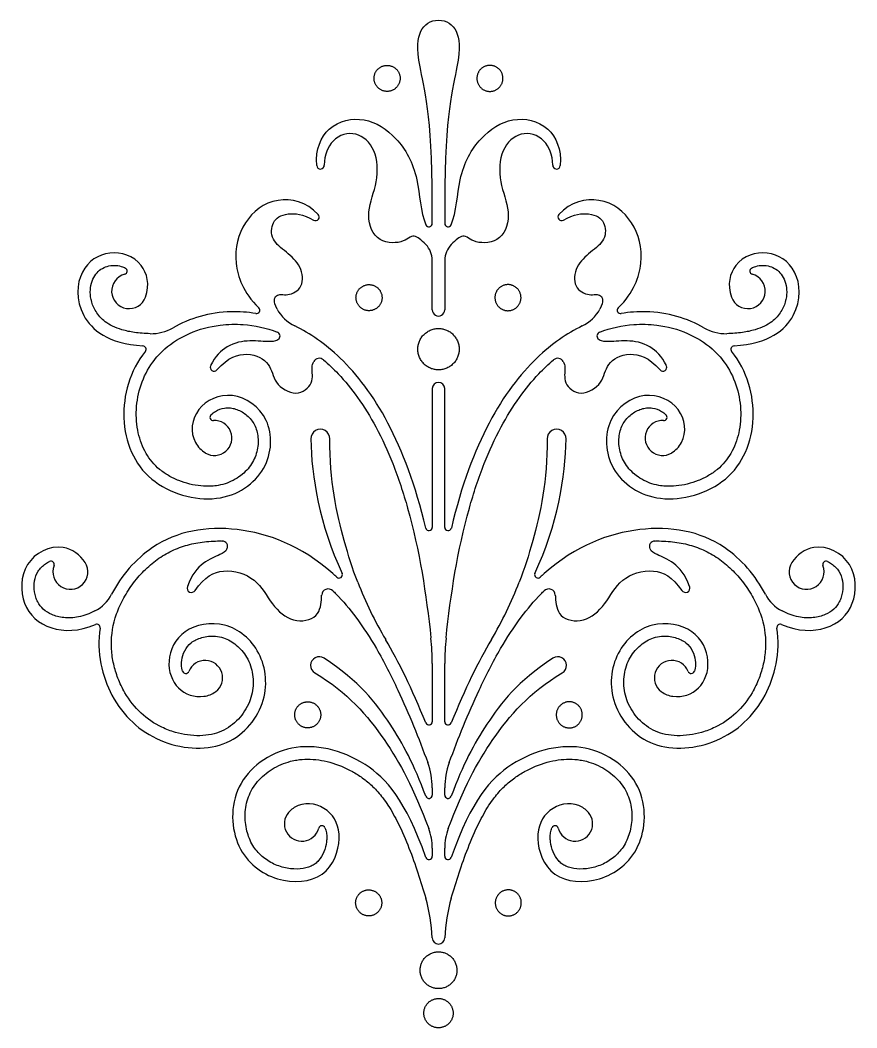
# Model space of a CAD drawing. Extents: x -103 to 101, y -110 to 99.
# Drawn here: x -59.56 to -43.5, y -46.09 to -26.75 of the extents above; entities that cross this region are included whole.
import ezdxf

# ---------------------------------------------------------------- set-up
doc = ezdxf.new("R2010")
doc.units = 0
doc.header["$MEASUREMENT"] = 0
doc.layers.add('LAYER_03', color=5, linetype='CONTINUOUS')

msp = doc.modelspace()

# ---------------------------------------------------------------- linework, layer by layer
at = {"layer": 'LAYER_03'}
for p, q in [((-51.645, -30.655), (-51.645, -30.222)), ((-51.405, -30.222), (-51.405, -30.655)), ((-51.645, -32.311), (-51.645, -31.362)), ((-51.405, -31.362), (-51.405, -32.311)), ((-51.645, -33.824), (-51.645, -36.486)), ((-51.405, -36.486), (-51.405, -33.824)), ((-51.645, -39.099), (-51.645, -40.215)), ((-51.405, -40.215), (-51.405, -39.099)), ((-51.645, -41.485), (-51.645, -41.623)), ((-51.405, -41.623), (-51.405, -41.485)), ((-51.645, -42.641), (-51.645, -42.797)), ((-51.405, -42.797), (-51.405, -42.641))]:
    msp.add_line(p, q, dxfattribs=at)
for centre, radius, start, end in [((-53.79, -29.537), 0.0732, 184.6713, 360), ((-49.26, -29.537), 0.0732, 180, 355.3287), ((-53.886, -30.53), 0.0706, 239.5151, 42.5781), ((-49.164, -30.53), 0.0706, 137.4219, 300.4849), ((-51.709, -30.655), 0.0639, 203.2087, 0), ((-51.342, -30.655), 0.0639, 180, 336.7913), ((-52.076, -31.362), 0.431, 0, 44.2832), ((-50.974, -31.362), 0.431, 135.7168, 180), ((-57.564, -31.569), 0.0639, 284.5167, 60.9678), ((-45.487, -31.569), 0.0639, 119.0322, 255.4833), ((-57.464, -31.955), 0.335, 104.5167, 339.9988), ((-45.587, -31.955), 0.335, 200.0012, 75.4833), ((-55.02, -32.32), 0.0639, 260.6789, 45.0005), ((-48.03, -32.32), 0.0639, 134.9995, 279.3211), ((-53.95, -31.933), 0.766, 208.3545, 244.1667), ((-51.525, -32.311), 0.12, 179.9999, 0.0001), ((-49.101, -31.933), 0.766, 295.8333, 331.6455), ((-57.041, -31.935), 0.835, 268.7039, 300.2037), ((-46.01, -31.935), 0.835, 239.7963, 271.2961), ((-54.648, -32.815), 0.0807, 319.9312, 69.7431), ((-48.403, -32.815), 0.0807, 110.2569, 220.0688), ((-57.202, -33.068), 0.0639, 321.1723, 86.2257), ((-45.849, -33.068), 0.0639, 93.7743, 218.8277), ((-53.813, -33.365), 0.123, 49.4309, 149.8759), ((-49.237, -33.365), 0.123, 30.1241, 130.5691), ((-55.833, -33.415), 0.0732, 154.6632, 318.759), ((-47.218, -33.415), 0.0732, 221.241, 25.3368), ((-51.525, -33.824), 0.12, 360, 180), ((-55.848, -34.372), 0.0639, 133.8377, 273.0395), ((-47.203, -34.372), 0.0639, 266.9605, 46.1623), ((-55.826, -34.771), 0.335, 239.4543, 93.0395), ((-53.793, -34.787), 0.183, 359.0836, 180.8773), ((-49.258, -34.787), 0.183, 359.1227, 180.9164), ((-47.224, -34.771), 0.335, 86.9605, 300.5457), ((-51.709, -36.486), 0.0639, 193.342, 0), ((-51.342, -36.486), 0.0639, 180, 346.658), ((-55.678, -36.852), 0.104, 333.5626, 88.5601), ((-47.373, -36.852), 0.104, 91.4399, 206.4374), ((-58.964, -37.198), 0.0639, 339.173, 114.1366), ((-58.591, -37.34), 0.335, 159.173, 31.9693), ((-44.46, -37.34), 0.335, 148.0307, 20.827), ((-44.087, -37.198), 0.0639, 65.8634, 200.827), ((-53.434, -37.396), 0.0639, 227.2163, 24.8588), ((-49.616, -37.396), 0.0639, 155.1412, 312.7837), ((-56.266, -37.651), 0.0844, 161.1002, 326.2081), ((-53.641, -37.794), 0.127, 45.4581, 176.3162), ((-46.222, -34.895), 7.344, 201.0926, 210.6643), ((-56.828, -34.895), 7.344, 329.3357, 338.9074), ((-49.41, -37.794), 0.127, 3.6838, 134.5419), ((-46.784, -37.651), 0.0844, 213.7919, 18.8998), ((-58.471, -37.42), 0.757, 297.7237, 332.4922), ((-44.579, -37.42), 0.757, 207.5078, 242.2763), ((-58.083, -38.409), 0.0639, 351.097, 113.6478), ((-44.968, -38.409), 0.0639, 66.3522, 188.903), ((-56.286, -39.099), 4.64, 360, 6.06), ((-46.765, -39.099), 4.64, 173.94, 180), ((-56.005, -39.373), 0.335, 307.059, 158.3515), ((-53.814, -39.135), 0.167, 56.6392, 239.3691), ((-49.236, -39.135), 0.167, 300.6309, 123.3608), ((-47.046, -39.373), 0.335, 21.6485, 232.941), ((-56.376, -39.226), 0.0639, 197.5258, 338.3515), ((-46.675, -39.226), 0.0639, 201.6485, 342.4742), ((-51.709, -40.215), 0.0639, 202.1081, 0), ((-51.342, -40.215), 0.0639, 180, 337.8919), ((-53.049, -41.485), 1.404, 360, 20.2523), ((-50.001, -41.485), 1.404, 159.7477, 180), ((-51.709, -41.623), 0.0639, 199.9702, 0), ((-51.342, -41.623), 0.0639, 180, 340.0298), ((-54.149, -42.174), 0.335, 139.0821, 345.357), ((-48.902, -42.174), 0.335, 194.643, 40.9179), ((-53.763, -42.275), 0.0639, 23.0831, 165.357), ((-52.711, -42.641), 1.066, 359.9997, 20.6104), ((-50.34, -42.641), 1.066, 159.3896, 180.0003), ((-49.288, -42.275), 0.0639, 14.643, 156.9169), ((-51.709, -42.797), 0.0639, 199.4954, 360), ((-51.342, -42.797), 0.0639, 180, 340.5046), ((-54.759, -44.476), 3.114, 2.0708, 16.3357), ((-48.292, -44.476), 3.114, 163.6643, 177.9294), ((-51.525, -44.36), 0.122, 182.0647, 357.9294)]:
    msp.add_arc(centre, radius, start, end, dxfattribs=at)
for points, knots in [([(-51.645, -30.222), (-51.645, -28.569), (-51.971, -27.463), (-51.91, -26.919), (-51.685, -26.754), (-51.525, -26.754)], [178.856404, 178.856404, 178.856404, 178.856404, 179.646005, 180.435606, 181.225207, 181.225207, 181.225207, 181.225207]), ([(-51.525, -26.754), (-51.366, -26.754), (-51.141, -26.919), (-51.08, -27.463), (-51.405, -28.569), (-51.405, -30.222)], [181.225207, 181.225207, 181.225207, 181.225207, 182.014808, 182.804409, 183.59401, 183.59401, 183.59401, 183.59401]), ([(-53.863, -29.543), (-53.889, -29.227), (-53.648, -28.714), (-52.931, -28.579), (-52.309, -28.975), (-51.893, -29.684), (-51.873, -30.435), (-51.768, -30.681)], [175.700918, 175.700918, 175.700918, 175.700918, 176.200292, 176.795488, 177.390684, 177.985879, 178.475696, 178.475696, 178.475696, 178.475696]), ([(-51.283, -30.681), (-51.178, -30.435), (-51.157, -29.684), (-50.742, -28.975), (-50.119, -28.579), (-49.402, -28.714), (-49.162, -29.227), (-49.188, -29.543)], [183.974718, 183.974718, 183.974718, 183.974718, 184.464534, 185.05973, 185.654926, 186.250122, 186.749496, 186.749496, 186.749496, 186.749496]), ([(-51.768, -31.061), (-51.858, -30.969), (-52.023, -30.827), (-52.179, -31.053), (-52.767, -31.018), (-52.934, -30.424), (-52.669, -29.873), (-52.71, -29.207), (-53.096, -28.867), (-53.557, -28.98), (-53.717, -29.333), (-53.717, -29.537)], [172.558435, 172.558435, 172.558435, 172.558435, 172.830881, 173.181593, 173.532305, 173.883016, 174.233728, 174.58444, 174.935151, 175.285863, 175.560856, 175.560856, 175.560856, 175.560856]), ([(-49.334, -29.537), (-49.334, -29.333), (-49.494, -28.98), (-49.955, -28.867), (-50.341, -29.207), (-50.382, -29.873), (-50.117, -30.424), (-50.283, -31.018), (-50.871, -31.053), (-51.028, -30.827), (-51.193, -30.969), (-51.283, -31.061)], [186.889558, 186.889558, 186.889558, 186.889558, 187.164551, 187.515263, 187.865974, 188.216686, 188.567398, 188.918109, 189.268821, 189.619533, 189.891979, 189.891979, 189.891979, 189.891979]), ([(-53.835, -30.482), (-54.061, -30.236), (-54.71, -30.107), (-55.297, -30.6), (-55.505, -31.337), (-55.276, -31.974), (-54.975, -32.275)], [1850.254908, 1850.254908, 1850.254908, 1850.254908, 1850.844709, 1851.540907, 1852.237106, 1852.830726, 1852.830726, 1852.830726, 1852.830726]), ([(-48.075, -32.275), (-47.774, -31.974), (-47.546, -31.337), (-47.754, -30.6), (-48.341, -30.107), (-48.99, -30.236), (-49.216, -30.482)], [1835.439275, 1835.439275, 1835.439275, 1835.439275, 1836.032896, 1836.729094, 1837.425292, 1838.015094, 1838.015094, 1838.015094, 1838.015094]), ([(-54.624, -32.297), (-54.704, -32.147), (-54.629, -31.973), (-54.438, -32.066), (-54.102, -31.895), (-54.144, -31.468), (-54.445, -31.199), (-54.748, -30.979), (-54.734, -30.607), (-54.481, -30.443), (-54.125, -30.471), (-53.922, -30.591)], [1847.705642, 1847.705642, 1847.705642, 1847.705642, 1847.89277, 1848.178566, 1848.464362, 1848.750158, 1849.035955, 1849.321751, 1849.607547, 1849.893343, 1850.129269, 1850.129269, 1850.129269, 1850.129269]), ([(-49.128, -30.591), (-48.926, -30.471), (-48.57, -30.443), (-48.317, -30.607), (-48.303, -30.979), (-48.606, -31.199), (-48.907, -31.468), (-48.948, -31.895), (-48.612, -32.066), (-48.422, -31.973), (-48.347, -32.147), (-48.427, -32.297)], [1838.140732, 1838.140732, 1838.140732, 1838.140732, 1838.376659, 1838.662455, 1838.948251, 1839.234047, 1839.519843, 1839.805639, 1840.091436, 1840.377232, 1840.56436, 1840.56436, 1840.56436, 1840.56436]), ([(-57.149, -32.07), (-57.06, -31.825), (-57.198, -31.327), (-57.852, -31.126), (-58.45, -31.498), (-58.513, -32.417), (-57.875, -32.96), (-57.198, -33.004)], [1856.67576, 1856.67576, 1856.67576, 1856.67576, 1857.184228, 1857.851249, 1858.51827, 1859.185291, 1859.81327, 1859.81327, 1859.81327, 1859.81327]), ([(-45.853, -33.004), (-45.176, -32.96), (-44.537, -32.417), (-44.601, -31.498), (-45.199, -31.126), (-45.853, -31.327), (-45.991, -31.825), (-45.902, -32.07)], [2015.925201, 2015.925201, 2015.925201, 2015.925201, 2016.55318, 2017.220201, 2017.887223, 2018.554244, 2019.062712, 2019.062712, 2019.062712, 2019.062712]), ([(-57.06, -32.77), (-57.161, -32.768), (-57.343, -32.755), (-57.587, -32.705), (-57.776, -32.633), (-57.919, -32.548), (-58.025, -32.453), (-58.1, -32.35), (-58.155, -32.245), (-58.191, -32.139), (-58.208, -32.036), (-58.211, -31.909), (-58.183, -31.766), (-58.111, -31.626), (-57.974, -31.497), (-57.793, -31.447), (-57.629, -31.47), (-57.559, -31.499), (-57.533, -31.513)], [1854.116032, 1854.116032, 1854.116032, 1854.116032, 1854.305737, 1854.45852, 1854.58205, 1854.683152, 1854.769628, 1854.847953, 1854.922122, 1854.991196, 1855.056101, 1855.117713, 1855.23074, 1855.326111, 1855.409853, 1855.57754, 1855.663539, 1855.718975, 1855.718975, 1855.718975, 1855.718975]), ([(-45.518, -31.513), (-45.492, -31.499), (-45.422, -31.47), (-45.257, -31.447), (-45.077, -31.497), (-44.94, -31.626), (-44.868, -31.766), (-44.84, -31.909), (-44.843, -32.036), (-44.86, -32.139), (-44.896, -32.245), (-44.95, -32.35), (-45.026, -32.453), (-45.132, -32.548), (-45.275, -32.633), (-45.464, -32.705), (-45.708, -32.755), (-45.89, -32.768), (-45.991, -32.77)], [2020.019496, 2020.019496, 2020.019496, 2020.019496, 2020.074932, 2020.160932, 2020.328618, 2020.412361, 2020.507731, 2020.620758, 2020.682371, 2020.747276, 2020.81635, 2020.890519, 2020.968843, 2021.055319, 2021.156421, 2021.279951, 2021.432734, 2021.62244, 2021.62244, 2021.62244, 2021.62244]), ([(-55.031, -32.383), (-55.192, -32.357), (-55.783, -32.318), (-56.306, -32.474), (-56.621, -32.657)], [1852.931482, 1852.931482, 1852.931482, 1852.931482, 1853.1718312, 1853.828775, 1853.828775, 1853.828775, 1853.828775]), ([(-46.43, -32.657), (-46.744, -32.474), (-47.267, -32.318), (-47.858, -32.357), (-48.02, -32.383)], [2021.9096964, 2021.9096964, 2021.9096964, 2021.9096964, 2022.5666403, 2022.8069895, 2022.8069895, 2022.8069895, 2022.8069895]), ([(-55.892, -34.326), (-55.866, -34.301), (-55.787, -34.242), (-55.664, -34.197), (-55.539, -34.19), (-55.404, -34.212), (-55.237, -34.294), (-55.102, -34.433), (-55.029, -34.575), (-54.983, -34.741), (-54.983, -34.973), (-55.08, -35.25), (-55.286, -35.489), (-55.528, -35.627), (-55.736, -35.682), (-55.906, -35.701), (-56.164, -35.694), (-56.445, -35.625), (-56.705, -35.5), (-56.936, -35.343), (-57.16, -35.073), (-57.31, -34.668), (-57.343, -34.213), (-57.255, -33.741), (-57.054, -33.345), (-56.736, -33.001), (-56.301, -32.733), (-55.775, -32.592), (-55.196, -32.579), (-54.83, -32.662), (-54.62, -32.739)], [1869.293673, 1869.293673, 1869.293673, 1869.293673, 1869.361841, 1869.476837, 1869.534949, 1869.5954, 1869.732525, 1869.878484, 1869.952257, 1870.030674, 1870.200972, 1870.381107, 1870.573134, 1870.783275, 1870.896456, 1870.976047, 1871.104286, 1871.37808, 1871.514626, 1871.645737, 1871.898645, 1872.162239, 1872.446984, 1872.747475, 1873.056049, 1873.270548, 1873.62014, 1874.004606, 1874.282287, 1874.701803, 1874.701803, 1874.701803, 1874.701803]), ([(-51.771, -36.5), (-52.162, -34.852), (-53.034, -33.422), (-53.991, -32.764), (-54.283, -32.622)], [1846.034419, 1846.034419, 1846.034419, 1846.034419, 1846.985626, 1847.406246, 1847.406246, 1847.406246, 1847.406246]), ([(-48.767, -32.622), (-49.059, -32.764), (-50.016, -33.422), (-50.888, -34.852), (-51.279, -36.5)], [1840.863756, 1840.863756, 1840.863756, 1840.863756, 1841.284376, 1842.235583, 1842.235583, 1842.235583, 1842.235583]), ([(-48.431, -32.739), (-48.221, -32.662), (-47.855, -32.579), (-47.276, -32.592), (-46.75, -32.733), (-46.315, -33.001), (-45.997, -33.345), (-45.796, -33.741), (-45.708, -34.213), (-45.741, -34.668), (-45.891, -35.073), (-46.115, -35.343), (-46.345, -35.5), (-46.606, -35.625), (-46.887, -35.694), (-47.144, -35.701), (-47.315, -35.682), (-47.523, -35.627), (-47.765, -35.489), (-47.971, -35.25), (-48.068, -34.973), (-48.068, -34.741), (-48.022, -34.575), (-47.948, -34.433), (-47.814, -34.294), (-47.647, -34.212), (-47.512, -34.19), (-47.387, -34.197), (-47.264, -34.242), (-47.185, -34.301), (-47.159, -34.326)], [2001.036669, 2001.036669, 2001.036669, 2001.036669, 2001.456184, 2001.733866, 2002.118331, 2002.467923, 2002.682423, 2002.990997, 2003.291487, 2003.576233, 2003.839827, 2004.092734, 2004.223845, 2004.360391, 2004.634185, 2004.762424, 2004.842015, 2004.955196, 2005.165337, 2005.357365, 2005.537499, 2005.707797, 2005.786214, 2005.859987, 2006.005946, 2006.143072, 2006.203522, 2006.261634, 2006.376631, 2006.444798, 2006.444798, 2006.444798, 2006.444798]), ([(-54.586, -32.867), (-54.62, -32.907), (-54.778, -32.937), (-55.138, -32.884), (-55.563, -32.963), (-55.812, -33.201), (-55.899, -33.383)], [1874.798564, 1874.798564, 1874.798564, 1874.798564, 1874.992425, 1875.300153, 1875.607881, 1875.862312, 1875.862312, 1875.862312, 1875.862312]), ([(-47.152, -33.383), (-47.238, -33.201), (-47.487, -32.963), (-47.912, -32.884), (-48.273, -32.937), (-48.431, -32.907), (-48.464, -32.867)], [1999.876159, 1999.876159, 1999.876159, 1999.876159, 2000.13059, 2000.438318, 2000.746046, 2000.939907, 2000.939907, 2000.939907, 2000.939907]), ([(-57.152, -33.108), (-57.455, -33.484), (-57.714, -34.459), (-57.188, -35.702), (-55.704, -36.114), (-54.727, -35.416), (-54.695, -34.346), (-55.49, -33.81), (-56.232, -34.163), (-56.311, -34.752), (-56.08, -35.01), (-55.997, -35.059)], [1859.900574, 1859.900574, 1859.900574, 1859.900574, 1860.851439, 1861.875672, 1862.899905, 1863.924138, 1864.948371, 1865.972604, 1866.996836, 1868.021069, 1868.415079, 1868.415079, 1868.415079, 1868.415079]), ([(-55.778, -33.463), (-55.567, -33.222), (-55.148, -33.093), (-54.721, -33.34), (-54.709, -33.717), (-54.244, -34.005), (-53.901, -33.716), (-53.968, -33.459), (-53.94, -33.339), (-53.92, -33.303)], [1875.993461, 1875.993461, 1875.993461, 1875.993461, 1876.266514, 1876.572567, 1876.878619, 1877.184671, 1877.490723, 1877.796776, 1877.945755, 1877.945755, 1877.945755, 1877.945755]), ([(-49.131, -33.303), (-49.111, -33.339), (-49.082, -33.459), (-49.15, -33.716), (-48.807, -34.005), (-48.342, -33.717), (-48.33, -33.34), (-47.902, -33.093), (-47.484, -33.222), (-47.273, -33.463)], [1997.792716, 1997.792716, 1997.792716, 1997.792716, 1997.941696, 1998.247748, 1998.5538, 1998.859853, 1999.165905, 1999.471957, 1999.745011, 1999.745011, 1999.745011, 1999.745011]), ([(-47.054, -35.059), (-46.971, -35.01), (-46.74, -34.752), (-46.819, -34.163), (-47.561, -33.81), (-48.355, -34.346), (-48.323, -35.416), (-47.346, -36.114), (-45.862, -35.702), (-45.337, -34.459), (-45.596, -33.484), (-45.899, -33.108)], [2007.323392, 2007.323392, 2007.323392, 2007.323392, 2007.717402, 2008.741635, 2009.765868, 2010.790101, 2011.814334, 2012.838566, 2013.862799, 2014.887032, 2015.837898, 2015.837898, 2015.837898, 2015.837898]), ([(-53.734, -33.272), (-53.635, -33.356), (-53.4, -33.581), (-53.053, -34.006), (-52.698, -34.584), (-52.374, -35.296), (-51.935, -36.633), (-51.76, -37.773), (-51.671, -38.609)], [1878.080372, 1878.080372, 1878.080372, 1878.080372, 1878.323745, 1878.689636, 1879.108309, 1879.593046, 1880.157219, 1881.744943, 1881.744943, 1881.744943, 1881.744943]), ([(-51.38, -38.609), (-51.291, -37.773), (-51.116, -36.633), (-50.677, -35.296), (-50.352, -34.584), (-49.998, -34.006), (-49.651, -33.581), (-49.416, -33.356), (-49.317, -33.272)], [1993.993528, 1993.993528, 1993.993528, 1993.993528, 1995.581252, 1996.145426, 1996.630162, 1997.048835, 1997.414727, 1997.6581, 1997.6581, 1997.6581, 1997.6581]), ([(-53.075, -37.538), (-53.177, -37.274), (-53.393, -36.598), (-53.622, -35.581), (-53.609, -34.79)], [1883.98362, 1883.98362, 1883.98362, 1883.98362, 1884.625633, 1885.761672, 1885.761672, 1885.761672, 1885.761672]), ([(-49.441, -34.79), (-49.429, -35.581), (-49.657, -36.598), (-49.874, -37.274), (-49.976, -37.538)], [1989.976799, 1989.976799, 1989.976799, 1989.976799, 1991.112838, 1991.754852, 1991.754852, 1991.754852, 1991.754852]), ([(-53.478, -37.443), (-53.503, -37.419), (-54.143, -36.842), (-55.42, -36.363), (-56.936, -36.624), (-57.616, -37.416), (-57.8, -37.769)], [1887.965012, 1887.965012, 1887.965012, 1887.965012, 1888.002764, 1888.90735, 1889.811935, 1890.437817, 1890.437817, 1890.437817, 1890.437817]), ([(-45.251, -37.769), (-45.435, -37.416), (-46.115, -36.624), (-47.631, -36.363), (-48.908, -36.842), (-49.547, -37.419), (-49.573, -37.443)], [1985.300655, 1985.300655, 1985.300655, 1985.300655, 1985.926536, 1986.831122, 1987.735707, 1987.773459, 1987.773459, 1987.773459, 1987.773459]), ([(-58.307, -37.163), (-58.399, -37.015), (-58.819, -36.727), (-59.55, -37.132), (-59.558, -38.008), (-59.046, -38.479), (-58.43, -38.491), (-58.108, -38.35)], [1893.007273, 1893.007273, 1893.007273, 1893.007273, 1893.398831, 1894.026475, 1894.65412, 1895.281765, 1895.844535, 1895.844535, 1895.844535, 1895.844535]), ([(-56.437, -39.245), (-56.443, -39.227), (-56.459, -39.159), (-56.462, -39.023), (-56.407, -38.847), (-56.301, -38.714), (-56.178, -38.639), (-56.065, -38.596), (-55.937, -38.573), (-55.797, -38.572), (-55.609, -38.61), (-55.39, -38.736), (-55.221, -38.936), (-55.13, -39.138), (-55.089, -39.31), (-55.072, -39.546), (-55.138, -39.854), (-55.351, -40.182), (-55.623, -40.384), (-55.888, -40.467), (-56.189, -40.498), (-56.516, -40.45), (-56.902, -40.304), (-57.256, -40.066), (-57.523, -39.722), (-57.681, -39.391), (-57.767, -39.109), (-57.824, -38.719), (-57.775, -38.306), (-57.611, -37.909), (-57.436, -37.616), (-57.218, -37.349), (-56.966, -37.121), (-56.686, -36.946), (-56.382, -36.827), (-56.058, -36.759), (-55.82, -36.746), (-55.691, -36.748), (-55.675, -36.748)], [1906.139456, 1906.139456, 1906.139456, 1906.139456, 1906.17522, 1906.270538, 1906.391806, 1906.51585, 1906.583406, 1906.659866, 1906.741871, 1906.826027, 1906.922049, 1907.099513, 1907.291144, 1907.407094, 1907.513169, 1907.622306, 1907.849159, 1908.094563, 1908.344954, 1908.473333, 1908.611893, 1908.911088, 1909.085155, 1909.38611, 1909.700721, 1909.894775, 1910.07163, 1910.25298, 1910.632613, 1910.839335, 1911.055106, 1911.272759, 1911.485351, 1911.688989, 1911.89019, 1912.095403, 1912.308877, 1912.337464, 1912.337464, 1912.337464, 1912.337464]), ([(-55.585, -36.898), (-55.612, -36.951), (-55.754, -37.035), (-56, -37.109), (-56.265, -37.385), (-56.346, -37.623)], [1912.4675049, 1912.4675049, 1912.4675049, 1912.4675049, 1912.6593029, 1912.9820064, 1913.2454116, 1913.2454116, 1913.2454116, 1913.2454116]), ([(-47.375, -36.748), (-47.36, -36.748), (-47.231, -36.746), (-46.993, -36.759), (-46.668, -36.827), (-46.365, -36.946), (-46.084, -37.121), (-45.833, -37.349), (-45.614, -37.616), (-45.44, -37.909), (-45.276, -38.306), (-45.227, -38.719), (-45.284, -39.109), (-45.369, -39.391), (-45.527, -39.722), (-45.795, -40.066), (-46.148, -40.304), (-46.535, -40.45), (-46.861, -40.498), (-47.163, -40.467), (-47.428, -40.384), (-47.7, -40.182), (-47.913, -39.854), (-47.979, -39.546), (-47.962, -39.31), (-47.921, -39.138), (-47.83, -38.936), (-47.66, -38.736), (-47.442, -38.61), (-47.254, -38.572), (-47.113, -38.573), (-46.986, -38.596), (-46.873, -38.639), (-46.75, -38.714), (-46.643, -38.847), (-46.589, -39.023), (-46.591, -39.159), (-46.608, -39.227), (-46.614, -39.245)], [1963.401008, 1963.401008, 1963.401008, 1963.401008, 1963.429594, 1963.643068, 1963.848281, 1964.049483, 1964.25312, 1964.465712, 1964.683365, 1964.899136, 1965.105859, 1965.485491, 1965.666841, 1965.843696, 1966.03775, 1966.352361, 1966.653317, 1966.827384, 1967.126579, 1967.265138, 1967.393518, 1967.643908, 1967.889313, 1968.116165, 1968.225302, 1968.331378, 1968.447328, 1968.638958, 1968.816423, 1968.912445, 1968.996601, 1969.078606, 1969.155065, 1969.222621, 1969.346665, 1969.467934, 1969.563251, 1969.599016, 1969.599016, 1969.599016, 1969.599016]), ([(-46.705, -37.623), (-46.786, -37.385), (-47.051, -37.109), (-47.297, -37.035), (-47.439, -36.951), (-47.465, -36.898)], [1962.4930598, 1962.4930598, 1962.4930598, 1962.4930598, 1962.756465, 1963.0791686, 1963.2709666, 1963.2709666, 1963.2709666, 1963.2709666]), ([(-44.942, -38.35), (-44.621, -38.491), (-44.004, -38.479), (-43.493, -38.008), (-43.501, -37.132), (-44.232, -36.727), (-44.651, -37.015), (-44.744, -37.163)], [1979.893936, 1979.893936, 1979.893936, 1979.893936, 1980.456707, 1981.084351, 1981.711996, 1982.33964, 1982.731198, 1982.731198, 1982.731198, 1982.731198]), ([(-58.119, -38.09), (-58.219, -38.142), (-58.415, -38.217), (-58.667, -38.231), (-58.837, -38.199), (-58.974, -38.153), (-59.114, -38.068), (-59.211, -37.942), (-59.258, -37.825), (-59.289, -37.691), (-59.29, -37.517), (-59.233, -37.353), (-59.148, -37.247), (-59.074, -37.184), (-59.017, -37.152), (-58.99, -37.14)], [1890.725178, 1890.725178, 1890.725178, 1890.725178, 1890.937782, 1891.114261, 1891.191786, 1891.262697, 1891.38401, 1891.495775, 1891.555887, 1891.620605, 1891.753333, 1891.878168, 1891.940591, 1892.00546, 1892.061353, 1892.061353, 1892.061353, 1892.061353]), ([(-56.196, -37.698), (-56.017, -37.429), (-55.639, -37.241), (-54.995, -37.45), (-54.74, -37.98), (-54.324, -38.343), (-53.798, -38.229), (-53.776, -37.924), (-53.769, -37.8), (-53.768, -37.785)], [1913.397538, 1913.397538, 1913.397538, 1913.397538, 1913.707038, 1914.051418, 1914.395799, 1914.74018, 1915.08456, 1915.428941, 1915.478075, 1915.478075, 1915.478075, 1915.478075]), ([(-49.283, -37.785), (-49.282, -37.8), (-49.275, -37.924), (-49.252, -38.229), (-48.726, -38.343), (-48.311, -37.98), (-48.056, -37.45), (-47.412, -37.241), (-47.034, -37.429), (-46.855, -37.698)], [1960.260397, 1960.260397, 1960.260397, 1960.260397, 1960.309531, 1960.653911, 1960.998292, 1961.342672, 1961.687053, 1962.031434, 1962.340934, 1962.340934, 1962.340934, 1962.340934]), ([(-44.061, -37.14), (-44.033, -37.152), (-43.977, -37.184), (-43.902, -37.247), (-43.817, -37.353), (-43.76, -37.517), (-43.761, -37.691), (-43.793, -37.825), (-43.84, -37.942), (-43.936, -38.068), (-44.077, -38.153), (-44.213, -38.199), (-44.384, -38.231), (-44.636, -38.217), (-44.831, -38.142), (-44.932, -38.09)], [1983.677118, 1983.677118, 1983.677118, 1983.677118, 1983.733011, 1983.79788, 1983.860304, 1983.985139, 1984.117866, 1984.182584, 1984.242696, 1984.354461, 1984.475774, 1984.546685, 1984.62421, 1984.800689, 1985.013293, 1985.013293, 1985.013293, 1985.013293]), ([(-53.552, -37.703), (-53.533, -37.722), (-53.375, -37.881), (-53.076, -38.236), (-52.676, -38.856), (-52.203, -39.784), (-51.906, -40.528), (-51.732, -40.999)], [1915.659146, 1915.659146, 1915.659146, 1915.659146, 1915.709153, 1916.079284, 1916.529717, 1917.090715, 1918.032686, 1918.032686, 1918.032686, 1918.032686]), ([(-51.319, -40.999), (-51.145, -40.528), (-50.848, -39.784), (-50.374, -38.856), (-49.975, -38.236), (-49.675, -37.881), (-49.517, -37.722), (-49.498, -37.703)], [1957.705786, 1957.705786, 1957.705786, 1957.705786, 1958.647757, 1959.208755, 1959.659187, 1960.029318, 1960.079325, 1960.079325, 1960.079325, 1960.079325]), ([(-58.019, -38.419), (-58.093, -38.888), (-57.864, -39.85), (-56.935, -40.695), (-55.565, -40.819), (-54.756, -39.886), (-54.872, -38.828), (-55.606, -38.237), (-56.482, -38.408), (-56.781, -39.059), (-56.572, -39.635), (-56.131, -39.778), (-55.87, -39.691), (-55.803, -39.64)], [1895.930092, 1895.930092, 1895.930092, 1895.930092, 1896.739461, 1897.644047, 1898.548632, 1899.453218, 1900.357803, 1901.262388, 1902.166974, 1903.071559, 1903.976145, 1904.88073, 1905.268116, 1905.268116, 1905.268116, 1905.268116]), ([(-47.248, -39.64), (-47.181, -39.691), (-46.92, -39.778), (-46.478, -39.635), (-46.27, -39.059), (-46.569, -38.408), (-47.444, -38.237), (-48.179, -38.828), (-48.295, -39.886), (-47.486, -40.819), (-46.116, -40.695), (-45.186, -39.85), (-44.958, -38.888), (-45.031, -38.419)], [1970.470355, 1970.470355, 1970.470355, 1970.470355, 1970.857741, 1971.762327, 1972.666912, 1973.571498, 1974.476083, 1975.380668, 1976.285254, 1977.189839, 1978.094425, 1978.99901, 1979.80838, 1979.80838, 1979.80838, 1979.80838]), ([(-51.769, -41.645), (-51.991, -41.034), (-52.448, -40.206), (-53.038, -39.447), (-53.723, -38.996)], [1918.541603, 1918.541603, 1918.541603, 1918.541603, 1919.594322, 1920.758088, 1920.758088, 1920.758088, 1920.758088]), ([(-49.328, -38.996), (-50.012, -39.447), (-50.602, -40.206), (-51.059, -41.034), (-51.281, -41.645)], [1954.980384, 1954.980384, 1954.980384, 1954.980384, 1956.144149, 1957.196869, 1957.196869, 1957.196869, 1957.196869]), ([(-53.899, -39.279), (-53.269, -39.652), (-52.496, -40.557), (-52.008, -41.483), (-51.713, -42.266)], [1921.091115, 1921.091115, 1921.091115, 1921.091115, 1922.307042, 1923.535481, 1923.535481, 1923.535481, 1923.535481]), ([(-51.337, -42.266), (-51.043, -41.483), (-50.555, -40.557), (-49.781, -39.652), (-49.151, -39.279)], [1952.20299, 1952.20299, 1952.20299, 1952.20299, 1953.431429, 1954.647357, 1954.647357, 1954.647357, 1954.647357]), ([(-51.769, -42.818), (-52.16, -41.716), (-52.926, -40.846), (-54.405, -40.525), (-55.554, -41.39), (-55.483, -42.716), (-54.642, -43.344), (-53.647, -43.273), (-53.333, -42.408), (-53.603, -41.855), (-54.102, -41.729), (-54.35, -41.895), (-54.402, -41.955)], [1923.984769, 1923.984769, 1923.984769, 1923.984769, 1924.692338, 1925.474371, 1926.256403, 1927.038435, 1927.820468, 1928.6025, 1929.384532, 1930.166565, 1930.948597, 1931.215583, 1931.215583, 1931.215583, 1931.215583]), ([(-48.649, -41.955), (-48.701, -41.895), (-48.949, -41.729), (-49.448, -41.855), (-49.718, -42.408), (-49.404, -43.273), (-48.409, -43.344), (-47.568, -42.716), (-47.497, -41.39), (-48.646, -40.525), (-50.125, -40.846), (-50.891, -41.716), (-51.281, -42.818)], [1944.522888, 1944.522888, 1944.522888, 1944.522888, 1944.789874, 1945.571907, 1946.353939, 1947.135971, 1947.918004, 1948.700036, 1949.482069, 1950.264101, 1951.046133, 1951.753702, 1951.753702, 1951.753702, 1951.753702]), ([(-53.704, -42.25), (-53.69, -42.282), (-53.674, -42.341), (-53.667, -42.433), (-53.677, -42.557), (-53.718, -42.716), (-53.801, -42.858), (-53.892, -42.944), (-54.006, -43.009), (-54.19, -43.05), (-54.436, -43.036), (-54.646, -42.97), (-54.803, -42.883), (-54.949, -42.774), (-55.106, -42.591), (-55.219, -42.306), (-55.252, -41.982), (-55.2, -41.705), (-55.102, -41.501), (-54.962, -41.309), (-54.723, -41.108), (-54.45, -40.991), (-54.217, -40.943), (-53.963, -40.924), (-53.595, -40.977), (-53.246, -41.124), (-52.976, -41.293), (-52.775, -41.459), (-52.616, -41.643), (-52.451, -41.879), (-52.275, -42.197), (-52.022, -42.788), (-51.866, -43.277), (-51.771, -43.601)], [1932.069576, 1932.069576, 1932.069576, 1932.069576, 1932.134627, 1932.184216, 1932.241222, 1932.368044, 1932.489996, 1932.545362, 1932.601518, 1932.735511, 1932.893355, 1933.060946, 1933.145291, 1933.229807, 1933.402142, 1933.591031, 1933.798732, 1934.008793, 1934.113288, 1934.221928, 1934.452185, 1934.693866, 1934.772325, 1934.899308, 1935.16979, 1935.463688, 1935.604876, 1935.766505, 1935.95201, 1936.06017, 1936.306297, 1936.63306, 1937.267095, 1937.267095, 1937.267095, 1937.267095]), ([(-51.28, -43.601), (-51.185, -43.277), (-51.029, -42.788), (-50.775, -42.197), (-50.6, -41.879), (-50.435, -41.643), (-50.276, -41.459), (-50.074, -41.293), (-49.805, -41.124), (-49.456, -40.977), (-49.088, -40.924), (-48.834, -40.943), (-48.6, -40.991), (-48.328, -41.108), (-48.088, -41.309), (-47.949, -41.501), (-47.85, -41.705), (-47.799, -41.982), (-47.832, -42.306), (-47.945, -42.591), (-48.102, -42.774), (-48.247, -42.883), (-48.405, -42.97), (-48.615, -43.036), (-48.861, -43.05), (-49.044, -43.009), (-49.159, -42.944), (-49.25, -42.858), (-49.333, -42.716), (-49.374, -42.557), (-49.383, -42.433), (-49.377, -42.341), (-49.36, -42.282), (-49.347, -42.25)], [1938.471376, 1938.471376, 1938.471376, 1938.471376, 1939.105411, 1939.432174, 1939.678302, 1939.786462, 1939.971966, 1940.133596, 1940.274784, 1940.568682, 1940.839163, 1940.966146, 1941.044606, 1941.286286, 1941.516544, 1941.625183, 1941.729678, 1941.939739, 1942.14744, 1942.336329, 1942.508664, 1942.59318, 1942.677525, 1942.845116, 1943.00296, 1943.136954, 1943.193109, 1943.248475, 1943.370428, 1943.49725, 1943.554256, 1943.603844, 1943.668895, 1943.668895, 1943.668895, 1943.668895])]:
    msp.add_open_spline(points, degree=3, knots=knots, dxfattribs=at)
for points, knots in [([(-52.369, -28.076), (-52.164, -27.932), (-52.307, -27.728), (-52.451, -27.523), (-52.656, -27.666), (-52.861, -27.809), (-52.717, -28.014), (-52.574, -28.219), (-52.369, -28.076)], [0, 0, 0, 0.2457965, 0.2457965, 0.491593, 0.491593, 0.7373895, 0.7373895, 0.9831859, 0.9831859, 0.9831859]), ([(-50.682, -28.076), (-50.887, -27.932), (-50.743, -27.728), (-50.6, -27.523), (-50.395, -27.666), (-50.19, -27.809), (-50.333, -28.014), (-50.477, -28.219), (-50.682, -28.076)], [0, 0, 0, 0.2457965, 0.2457965, 0.491593, 0.491593, 0.7373895, 0.7373895, 0.9831859, 0.9831859, 0.9831859]), ([(-52.716, -32.284), (-52.511, -32.14), (-52.654, -31.935), (-52.797, -31.73), (-53.002, -31.874), (-53.207, -32.017), (-53.064, -32.222), (-52.92, -32.427), (-52.716, -32.284)], [0, 0, 0, 0.2457965, 0.2457965, 0.491593, 0.491593, 0.7373895, 0.7373895, 0.9831859, 0.9831859, 0.9831859]), ([(-50.335, -32.284), (-50.54, -32.14), (-50.397, -31.935), (-50.253, -31.73), (-50.048, -31.874), (-49.843, -32.017), (-49.987, -32.222), (-50.13, -32.427), (-50.335, -32.284)], [0, 0, 0, 0.2457965, 0.2457965, 0.491593, 0.491593, 0.7373895, 0.7373895, 0.9831859, 0.9831859, 0.9831859]), ([(-51.131, -33.111), (-51.087, -32.717), (-51.481, -32.673), (-51.876, -32.629), (-51.92, -33.023), (-51.964, -33.418), (-51.569, -33.462), (-51.175, -33.506), (-51.131, -33.111)], [0, 0, 0, 0.390126, 0.390126, 0.780252, 0.780252, 1.170379, 1.170379, 1.560505, 1.560505, 1.560505]), ([(-53.892, -40.288), (-53.687, -40.145), (-53.831, -39.94), (-53.974, -39.735), (-54.179, -39.878), (-54.384, -40.022), (-54.24, -40.227), (-54.097, -40.432), (-53.892, -40.288)], [0, 0, 0, 0.2457965, 0.2457965, 0.491593, 0.491593, 0.7373895, 0.7373895, 0.9831859, 0.9831859, 0.9831859]), ([(-49.159, -40.288), (-49.363, -40.145), (-49.22, -39.94), (-49.077, -39.735), (-48.872, -39.878), (-48.667, -40.022), (-48.81, -40.227), (-48.954, -40.432), (-49.159, -40.288)], [0, 0, 0, 0.2457965, 0.2457965, 0.491593, 0.491593, 0.7373895, 0.7373895, 0.9831859, 0.9831859, 0.9831859]), ([(-52.722, -43.897), (-52.517, -43.753), (-52.66, -43.548), (-52.804, -43.343), (-53.009, -43.487), (-53.214, -43.63), (-53.07, -43.835), (-52.927, -44.04), (-52.722, -43.897)], [0, 0, 0, 0.2457965, 0.2457965, 0.491593, 0.491593, 0.7373895, 0.7373895, 0.9831859, 0.9831859, 0.9831859]), ([(-50.329, -43.897), (-50.534, -43.753), (-50.39, -43.548), (-50.247, -43.343), (-50.042, -43.487), (-49.837, -43.63), (-49.981, -43.835), (-50.124, -44.04), (-50.329, -43.897)], [0, 0, 0, 0.2457965, 0.2457965, 0.491593, 0.491593, 0.7373895, 0.7373895, 0.9831859, 0.9831859, 0.9831859]), ([(-51.179, -45.056), (-51.107, -44.71), (-51.453, -44.638), (-51.799, -44.566), (-51.871, -44.912), (-51.943, -45.257), (-51.598, -45.33), (-51.252, -45.402), (-51.179, -45.056)], [0, 0, 0, 0.347256, 0.347256, 0.694511, 0.694511, 1.041767, 1.041767, 1.389023, 1.389023, 1.389023]), ([(-51.245, -45.786), (-51.266, -45.505), (-51.547, -45.527), (-51.828, -45.548), (-51.806, -45.829), (-51.785, -46.11), (-51.504, -46.088), (-51.223, -46.067), (-51.245, -45.786)], [0, 0, 0, 0.276823, 0.276823, 0.553646, 0.553646, 0.830469, 0.830469, 1.107292, 1.107292, 1.107292])]:
    msp.add_rational_spline(points, [1, 0.707106781187, 1, 0.707106781187, 1, 0.707106781187, 1, 0.707106781187, 1], degree=2, knots=knots, dxfattribs=at)
for points in [[(-53.976, -34.79), (-53.965, -35.508), (-53.807, -36.44), (-53.376, -37.369)], [(-49.674, -37.369), (-49.244, -36.44), (-49.086, -35.508), (-49.075, -34.79)], [(-51.768, -40.239), (-52.036, -39.58), (-52.291, -39.06), (-52.54, -38.641)], [(-50.511, -38.641), (-50.759, -39.06), (-51.015, -39.58), (-51.282, -40.239)]]:
    msp.add_open_spline(points, degree=3, dxfattribs=at)

doc.saveas('drawing.dxf')
